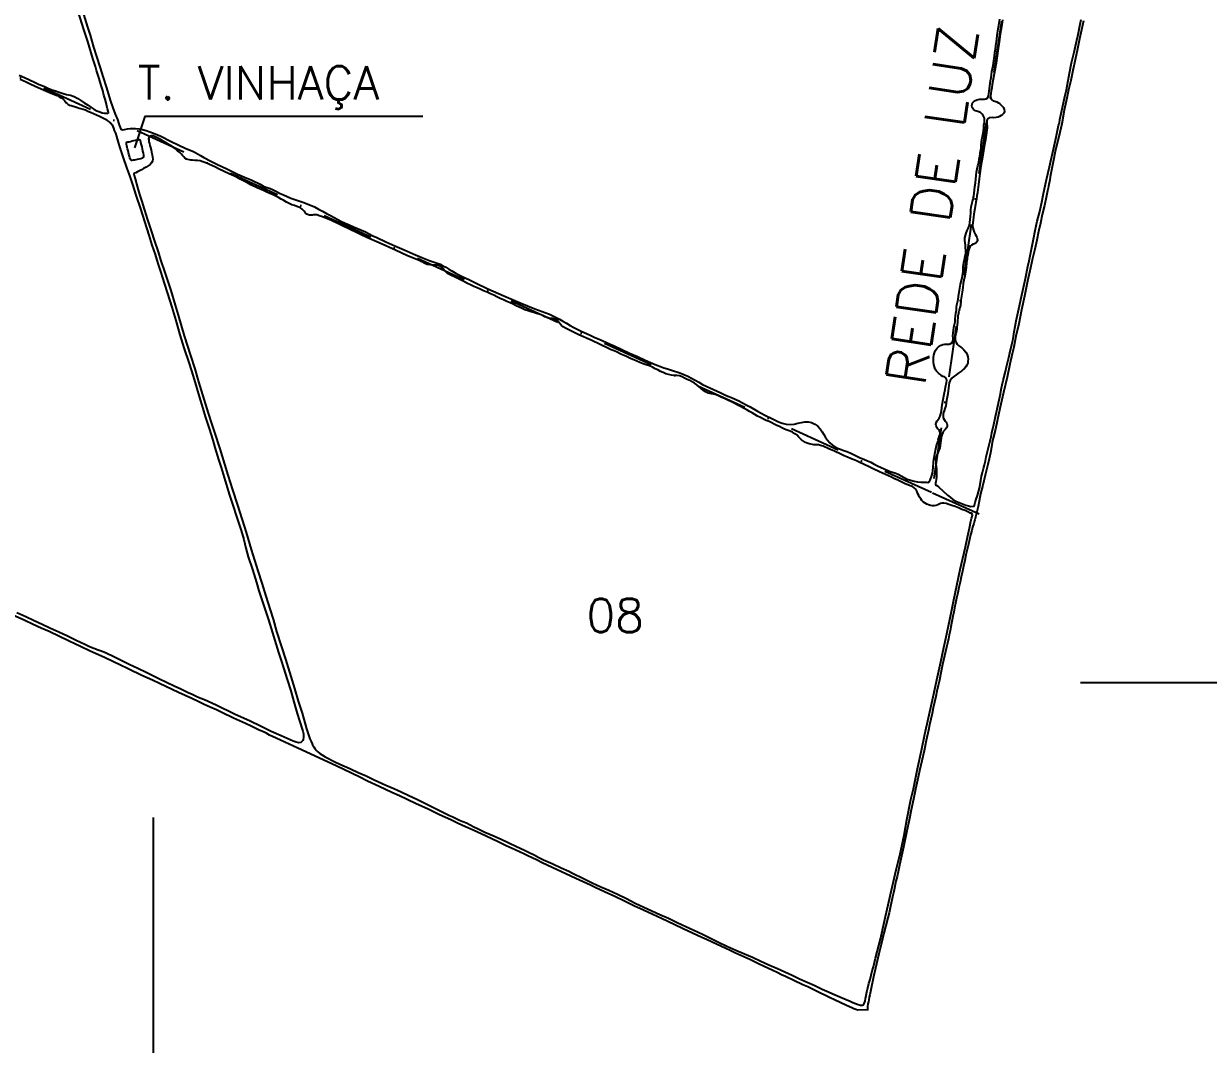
# Model space of a CAD drawing. Header units: inches. Extents: x 738061 to 743311, y 7815268 to 7822693.
# Drawn here: x 740673 to 741828, y 7816647 to 7817642 of the extents above; entities that cross this region are included whole.
import ezdxf

# ---------------------------------------------------------------- set-up
doc = ezdxf.new("R2010")
doc.units = ezdxf.units.IN
doc.header["$MEASUREMENT"] = 0
doc.linetypes.add('CONTINUO', pattern=[0])
doc.linetypes.add('DASHDOT', pattern=[1, 0.5, -0.25, 0, -0.25])
doc.layers.add('0114000126', color=1, linetype='Continuous', lineweight=25)
for name, color, linetype in [('0114000126005', 5, 'CONTINUO'), ('0114000126006', 5, 'CONTINUO'), ('0114000126007', 5, 'CONTINUO'), ('0114000126008', 5, 'CONTINUO'), ('MALHA', 8, 'Continuous'), ('REDE_DE_LUZ', 6, 'DASHDOT'), ('TANQUE_DE_VINHAÇA', 7, 'Continuous'), ('TEXTO', 7, 'Continuous')]:
    doc.layers.add(name, color=color, linetype=linetype)
doc.styles.add('ROMANS', font='romans')
doc.styles.add('Simplex', font='simplex.shx')

msp = doc.modelspace()

# ---------------------------------------------------------------- linework, layer by layer
at = {"layer": '0114000126'}
msp.add_lwpolyline([(741706.3, 7817644.9), (741704.3, 7817636.3), (741702.5, 7817627.3), (741700.5, 7817617.6), (741698.2, 7817606.9), (741696.1, 7817596.6), (741693.9, 7817587), (741691.7, 7817577.6), (741690.1, 7817569.7), (741687.6, 7817558), (741685.1, 7817544.5), (741682.3, 7817532), (741679.2, 7817519.4), (741676.4, 7817506), (741673.9, 7817493.1), (741673.4, 7817490.1), (741672.3, 7817483.8), (741671.9, 7817482), (741671.2, 7817479.2), (741670.5, 7817476.1), (741669.8, 7817472.9), (741668.2, 7817464.9), (741666.2, 7817456.1), (741664.3, 7817447.8), (741662.6, 7817439.7), (741660.9, 7817431.3), (741658.8, 7817422.5), (741656.6, 7817413.2), (741654.6, 7817404.4), (741651.9, 7817391.2), (741648.9, 7817376.8), (741645.9, 7817363.4), (741643.2, 7817349.8), (741640.5, 7817337.5), (741638.5, 7817327), (741636.9, 7817320.3), (741634.6, 7817310.4), (741631.9, 7817297.8), (741628.3, 7817282.8), (741624.8, 7817267.1), (741622.6, 7817256.6), (741620.5, 7817246.9), (741618.3, 7817238.2), (741617.4, 7817234), (741616.7, 7817229.4), (741615.7, 7817224), (741614.4, 7817218.2), (741613, 7817212.7), (741610.6, 7817202.3), (741608.2, 7817192.6), (741606.1, 7817183.9), (741604.8, 7817177), (741603.6, 7817171.5), (741600.5, 7817158.8), (741600.1, 7817157.7), (741599.3, 7817155), (741598.3, 7817151.5), (741597.4, 7817148.1), (741596.3, 7817144.2), (741595.2, 7817139.6), (741594.1, 7817134.8), (741593, 7817129.7), (741591.7, 7817124.4), (741590.6, 7817118.9), (741589.4, 7817113.6), (741588.4, 7817108.5), (741587.2, 7817103.2), (741586, 7817097.9), (741584.9, 7817092.6), (741583.8, 7817087.4), (741582.7, 7817082.3), (741581.7, 7817077.4), (741580.7, 7817073), (741579.8, 7817068.7), (741579, 7817064.8), (741578.2, 7817061.2), (741577.6, 7817057.8), (741576.9, 7817054.3), (741576.3, 7817050.6), (741575.5, 7817046.7), (741574.6, 7817042.7), (741573.7, 7817038.6), (741572.7, 7817034.5), (741571.8, 7817030.3), (741570.9, 7817026.1), (741570, 7817021.9), (741569, 7817017.5), (741568, 7817012.9), (741567, 7817007.9), (741565.9, 7817002.5), (741564.7, 7816997.2), (741563.4, 7816991.8), (741562.3, 7816986.5), (741561.1, 7816981), (741559.9, 7816975.4), (741558.7, 7816969.8), (741557.5, 7816964.3), (741556.3, 7816958.9), (741555.2, 7816953.6), (741553.1, 7816943.6), (741551, 7816933.5), (741548.8, 7816923.7), (741546.5, 7816914), (741544.4, 7816905), (741542.5, 7816896.2), (741540.6, 7816886.4), (741538.5, 7816876.1), (741536.4, 7816865.8), (741534.3, 7816855.4), (741531, 7816839.5), (741527.8, 7816825.1), (741526.7, 7816820.4), (741525.7, 7816815.7), (741524.6, 7816811), (741523.5, 7816806.4), (741521.5, 7816796.5), (741520.3, 7816791.1), (741518, 7816780.4), (741516.8, 7816775.5), (741515.5, 7816770.7), (741511.8, 7816755.9), (741509.4, 7816746), (741507, 7816735.8), (741504.5, 7816725.8), (741501.7, 7816713.2), (741499.3, 7816702.1), (741498, 7816695.7), (741497.5, 7816693.4), (741497, 7816690.7), (741496.7, 7816689), (741496.2, 7816686.8), (741495.9, 7816684.4), (741495.8, 7816681.9), (741496.1, 7816681.1), (741486.1, 7816680.7), (741484.3, 7816681.3), (741482.5, 7816682), (741480.4, 7816682.9), (741478.1, 7816683.9), (741470.5, 7816687.7), (741467.9, 7816688.8), (741465.6, 7816689.9), (741457.4, 7816693.9), (741454.1, 7816695.5), (741450.8, 7816697.1), (741442.3, 7816701.2), (741437.5, 7816703.4), (741432.7, 7816705.6), (741423.9, 7816709.8), (741416, 7816713.5), (741411.9, 7816715.3), (741407.7, 7816717.4), (741403.4, 7816719.4), (741394.6, 7816723.7), (741390.3, 7816725.7), (741381, 7816730), (741366.6, 7816736.7), (741362.1, 7816738.8), (741357.6, 7816740.9), (741348.5, 7816745), (741338.9, 7816749.6), (741334.2, 7816751.7), (741316.3, 7816760), (741307.5, 7816764.2), (741295.1, 7816770.2), (741286.5, 7816774.1), (741277.6, 7816778.2), (741268.1, 7816782.6), (741258.8, 7816787.1), (741249.4, 7816791.5), (741239.6, 7816796.1), (741230.3, 7816800.4), (741225.7, 7816802.6), (741211.4, 7816809.2), (741206.6, 7816811.5), (741201.9, 7816813.7), (741197.5, 7816815.7), (741188.3, 7816819.9), (741183.5, 7816822.2), (741178.6, 7816824.5), (741173.8, 7816826.8), (741168.9, 7816829.1), (741164.9, 7816831.2), (741160.7, 7816833.2), (741152.5, 7816837), (741143.7, 7816841), (741135.1, 7816845.1), (741119.3, 7816852.6), (741111.5, 7816856.2), (741103.9, 7816859.6), (741096.9, 7816862.8), (741089.8, 7816866.2), (741078.7, 7816871.3), (741067.6, 7816876.6), (741055.4, 7816882.3), (741039.5, 7816889.6), (741032.3, 7816893), (741019.8, 7816898.7), (741008.5, 7816904), (741000.9, 7816907.7), (740985.4, 7816915.2), (740977.8, 7816918.8), (740940.5, 7816936.2), (740932.1, 7816940.1), (740919.4, 7816946), (740913.1, 7816948.9), (740910.3, 7816950.3), (740907.6, 7816951.6), (740902.3, 7816954.1), (740895, 7816957.7), (740889.5, 7816960.2), (740883.7, 7816962.8), (740878, 7816965.5), (740866.5, 7816971), (740861.2, 7816973.4), (740855, 7816976.1), (740849.2, 7816978.8), (740843.3, 7816981.5), (740837.1, 7816984.5), (740824.1, 7816990.4), (740818, 7816993.3), (740811.9, 7816996.3), (740805.6, 7816999.3), (740798.8, 7817002.5), (740788.6, 7817007.1), (740775.9, 7817013.1), (740766.3, 7817017.8), (740761, 7817020.2), (740752, 7817024.4), (740738, 7817030.8), (740728.7, 7817035.2), (740717.7, 7817040.5), (740698.1, 7817049.7), (740690.4, 7817053.1), (740682.6, 7817056.7), (740674.4, 7817060.5), (740662, 7817066.2)], dxfattribs=at)
at = {"layer": '0114000126005', "color": 5, "linetype": 'ByBlock'}
msp.add_lwpolyline([(740669.1, 7817592.1), (740674, 7817589.9), (740679, 7817587.6), (740683.9, 7817585.3), (740688.5, 7817583.1), (740692.9, 7817581.2), (740697, 7817579.4), (740700.8, 7817577.9), (740704.5, 7817576.7), (740707.9, 7817575.4), (740711.7, 7817574.3), (740715.2, 7817573.3), (740719.1, 7817572.6), (740722.7, 7817571.3), (740726.1, 7817569.4), (740729.2, 7817567.2), (740732.4, 7817565.1), (740735.6, 7817563.1), (740738.8, 7817561), (740741.8, 7817559), (740744.6, 7817557.4), (740747.6, 7817556.2), (740749.9, 7817555.4), (740752, 7817555), (740754.2, 7817555), (740755.1, 7817554.8), (740756, 7817555.4), (740755.6, 7817556.8), (740755.1, 7817559.1), (740754.5, 7817561.9), (740753.7, 7817565.1), (740753.7, 7817565.1), (740752.7, 7817568.8), (740751.6, 7817572.7), (740750.4, 7817577), (740749.2, 7817581.1), (740747.9, 7817585.1), (740746.8, 7817588.9), (740745.6, 7817592.8), (740744.4, 7817596.7), (740743.2, 7817600.6), (740742, 7817604.5), (740740.8, 7817608.3), (740735.8, 7817624.8), (740732.1, 7817636.4), (740726.4, 7817654.2)], dxfattribs=at)
at = {"layer": '0114000126006', "color": 5, "linetype": 'ByBlock'}
msp.add_lwpolyline([(740669.9, 7817588.1), (740675.7, 7817585.5), (740680.4, 7817583.4), (740687.5, 7817580), (740692.6, 7817577.8), (740697.8, 7817575.5), (740703.3, 7817573.1), (740706, 7817572.1), (740708.1, 7817571), (740710, 7817569.8), (740711.7, 7817568.6), (740713, 7817567.3), (740714.9, 7817565), (740715.7, 7817564.3), (740716.6, 7817563.5), (740718, 7817562.8), (740719.5, 7817562.5), (740720.5, 7817562.1), (740723.9, 7817561.1), (740724.8, 7817560.8), (740725.9, 7817560.5), (740727.4, 7817559.9), (740729.2, 7817559.5), (740731.3, 7817558.9), (740731.3, 7817558.9), (740733.5, 7817558.2), (740735.9, 7817557.1), (740738.4, 7817555.9), (740741.3, 7817554.7), (740744.2, 7817553.5), (740747.3, 7817552.2), (740750.4, 7817550.6), (740753, 7817549.1), (740755.2, 7817547.6), (740757, 7817546.2), (740757.5, 7817545.8), (740758.3, 7817545.2), (740759.6, 7817543.7), (740760.3, 7817542), (740760.9, 7817540.4), (740761.7, 7817538.2), (740762.7, 7817535.4), (740763.8, 7817532.2), (740765.9, 7817525.6), (740766.9, 7817522.3), (740769, 7817515.5), (740771.2, 7817508.6), (740772.5, 7817505), (740773.9, 7817501.2), (740776.7, 7817493.4), (740779.6, 7817484.5), (740782.7, 7817475.1), (740787.1, 7817461.9), (740791, 7817449.4), (740795.3, 7817436.1), (740798.4, 7817426.4), (740801.4, 7817417.1), (740804.1, 7817408.6), (740807, 7817399.7), (740810.4, 7817389.3), (740813.6, 7817379.1), (740817.6, 7817365.9), (740821.6, 7817352.9), (740825.7, 7817338.8), (740829.6, 7817326.4), (740834.5, 7817310.9), (740838.4, 7817298.7), (740842, 7817286.6), (740844.4, 7817278.7), (740848, 7817267.1), (740850.3, 7817259.4), (740852.8, 7817251.6), (740854, 7817247.8), (740857.6, 7817236.3), (740859.8, 7817229.1), (740863.4, 7817217.4), (740865.9, 7817209.7), (740869.8, 7817196.7), (740873.9, 7817182.7), (740876.5, 7817174.8), (740881.3, 7817160.1), (740885.2, 7817148.1), (740887.8, 7817139.5), (740889.9, 7817131.1), (740892.1, 7817122.7), (740896.3, 7817110.1), (740900.3, 7817097.6), (740902.7, 7817089.6), (740905.1, 7817081.8), (740907.8, 7817073.8), (740911.9, 7817061.3), (740914.6, 7817052.9), (740918.2, 7817041.2), (740921.8, 7817029.4), (740924.3, 7817021.7), (740926.5, 7817014.4), (740930.1, 7817003), (740933.6, 7816991.9), (740936.7, 7816981.2), (740939.9, 7816970), (740942.1, 7816962.6), (740945.3, 7816952.6), (740946.1, 7816950.1), (740946.2, 7816947.8), (740946.1, 7816946.5), (740945.8, 7816944.6), (740945.4, 7816943.5), (740943.6, 7816941.5), (740941.6, 7816941.4), (740938.9, 7816942), (740936.1, 7816943.1), (740933.1, 7816944.3), (740924.3, 7816948), (740914.6, 7816952.5), (740904.3, 7816957.6), (740894, 7816962.3), (740878.9, 7816969.3), (740861.1, 7816978.1), (740849.6, 7816983.3), (740845.2, 7816985), (740841.4, 7816986.6), (740837.5, 7816988.4), (740833.6, 7816990.2), (740826.4, 7816993.5), (740820.1, 7816996.5), (740813.1, 7816999.9), (740805, 7817003.7), (740796.8, 7817007.8), (740792.7, 7817009.9), (740784.6, 7817013.7), (740776.1, 7817017.7), (740768.3, 7817021.4), (740761.2, 7817025.1), (740753.8, 7817028.8), (740749.9, 7817030.2), (740746, 7817031.7), (740741.6, 7817033.1), (740737.4, 7817034.9), (740733.1, 7817037), (740724.6, 7817041), (740720.5, 7817043.1), (740716.1, 7817045.2), (740711.8, 7817047.2), (740707.5, 7817049.2), (740698.9, 7817053), (740691.3, 7817056.7), (740683.6, 7817060.3), (740675.4, 7817064.2), (740666.6, 7817068.1)], dxfattribs=at)
at = {"layer": '0114000126007', "color": 5, "linetype": 'ByBlock'}
for points in [[(740731.7, 7817651.5), (740735.7, 7817638.8), (740738, 7817631.1), (740741.5, 7817619.4), (740744.1, 7817611.3), (740748, 7817599.1), (740750.5, 7817590.9), (740754.1, 7817579.6), (740757.8, 7817567.8), (740760.2, 7817560.2), (740762.5, 7817554), (740764.7, 7817548.7), (740766.1, 7817544.7), (740766.7, 7817542.8), (740767.4, 7817541), (740768, 7817539.5), (740770, 7817538.6), (740771.6, 7817539), (740774.5, 7817539.6), (740777, 7817539.9), (740779.7, 7817540.1), (740782.5, 7817540.1), (740785.8, 7817539.7), (740789.2, 7817539), (740792.7, 7817538.1), (740799.8, 7817535.5), (740807.1, 7817532.6), (740817.1, 7817527.5), (740824, 7817524.1), (740831.4, 7817520.6), (740839, 7817517.6), (740845.8, 7817513.8), (740849, 7817511.9), (740855.8, 7817508.1), (740863, 7817504.6), (740870.7, 7817501.1), (740881.9, 7817495.7), (740888.5, 7817492.5), (740895.2, 7817489.9), (740898.3, 7817488.5), (740901.1, 7817487.1), (740903.8, 7817485.7), (740906.4, 7817484.3), (740909.3, 7817483), (740912.9, 7817481.8), (740916.4, 7817480.3), (740919.8, 7817478.5), (740923.2, 7817476.8), (740926.7, 7817475.3), (740930.2, 7817473.9), (740933.9, 7817472.3), (740937.7, 7817470.9), (740941.5, 7817469.4), (740945.4, 7817468.1), (740953, 7817465.3), (740956.8, 7817463.6), (740960.7, 7817461.5), (740964.7, 7817459.4), (740968.6, 7817457.2), (740972.4, 7817455.2), (740976, 7817453.2), (740979.5, 7817451.3), (740983.1, 7817449.5), (740986.7, 7817447.8), (740990.5, 7817446.1), (740994.7, 7817444.3), (740998.8, 7817442.6), (741006.5, 7817439.2), (741010.1, 7817437.4), (741013.7, 7817435.6), (741017.5, 7817433.7), (741026.2, 7817429.5), (741035.1, 7817425.6), (741044.1, 7817421.7), (741053, 7817417.9), (741061.5, 7817414.3), (741069.7, 7817411.1), (741073.3, 7817409.7), (741079.3, 7817407.7), (741081.9, 7817406.3), (741084.8, 7817404.8), (741087.6, 7817403.1), (741090.7, 7817401.2), (741094, 7817399.3), (741097.4, 7817397.4), (741100.9, 7817395.7), (741104.4, 7817394.1), (741107.9, 7817392.5), (741114.4, 7817389.4), (741125.8, 7817383.9), (741141.3, 7817376.9), (741157.2, 7817370.2), (741164.4, 7817367.1), (741171.6, 7817364.4), (741178.7, 7817361.8), (741182.2, 7817360.5), (741185.7, 7817359.1), (741189, 7817357.6), (741192.4, 7817356), (741195.7, 7817354.3), (741198.9, 7817352.4), (741202.4, 7817350.3), (741206.1, 7817348.1), (741209.7, 7817346), (741213.5, 7817344.1), (741217.5, 7817342.1), (741221.8, 7817340.2), (741226.1, 7817338.3), (741230.2, 7817336.5), (741234.2, 7817334.8), (741237.9, 7817333.2), (741241.5, 7817331.6), (741245.1, 7817330), (741248.8, 7817328.3), (741256.4, 7817324.6), (741263.9, 7817321.2), (741271.5, 7817317.8), (741279.1, 7817314.3), (741286.7, 7817311), (741290.4, 7817309.4), (741294, 7817308), (741297.4, 7817306.7), (741300.9, 7817305.7), (741304.7, 7817304.6), (741312.9, 7817302), (741320.8, 7817298.7), (741324.4, 7817296.8), (741327.9, 7817294.7), (741331.4, 7817292.7), (741334.9, 7817290.7), (741342.2, 7817287.2), (741349.4, 7817284), (741352.9, 7817282.5), (741356.2, 7817280.8), (741359.6, 7817279.3), (741363.2, 7817277.8), (741370.4, 7817274.5), (741374.1, 7817272.7), (741377.6, 7817270.7), (741381.3, 7817268.7), (741388.7, 7817264.6), (741395.9, 7817260.7), (741402.5, 7817257.3), (741408.9, 7817254.3), (741412.5, 7817253), (741416.4, 7817252), (741420.4, 7817251.5), (741424.3, 7817251.9), (741428, 7817252.8), (741431.4, 7817253.6), (741434.7, 7817254.2), (741438.1, 7817254.3), (741441.3, 7817253.6), (741444.5, 7817252), (741447.4, 7817249.8), (741449.7, 7817247.2), (741451.6, 7817244.5), (741453.3, 7817241.7), (741455, 7817238.9), (741456.9, 7817236.2), (741459, 7817233.7), (741461.7, 7817231.3), (741464.9, 7817229.3), (741468.4, 7817227.7), (741471.9, 7817226.6), (741475.6, 7817225.4), (741478.9, 7817223.9), (741482.2, 7817222.3), (741485.4, 7817220.8), (741488.8, 7817219.2), (741492.3, 7817217.8), (741495.7, 7817216.2), (741499.1, 7817214.7), (741502.4, 7817213), (741505.7, 7817211.4), (741509, 7817209.8), (741512.2, 7817208.3), (741515.6, 7817206.9), (741519, 7817205.6), (741522.5, 7817204.6), (741525.7, 7817203.1), (741528.6, 7817201.5), (741531.5, 7817199.9), (741534.6, 7817198.4), (741537.8, 7817197.2), (741541.2, 7817196.4), (741544.6, 7817195.8), (741547.8, 7817195.5), (741550.7, 7817195.5), (741552.9, 7817195.3), (741554.5, 7817195), (741556.3, 7817196), (741556.7, 7817196.7), (741557, 7817197.4), (741557.3, 7817198.4), (741557.9, 7817199.9), (741558.5, 7817201.9), (741559, 7817204.1), (741559.4, 7817206.9), (741559.7, 7817209.5), (741560.1, 7817214.7), (741560.6, 7817217.7), (741561, 7817220.9), (741561.6, 7817224.5), (741562.4, 7817228), (741563.2, 7817231), (741563.9, 7817233.7), (741564.6, 7817236.2), (741565.4, 7817238.5), (741566.1, 7817240.6), (741566.6, 7817242.3), (741566.6, 7817243.8), (741566.1, 7817245.3), (741565.3, 7817246.5), (741564.4, 7817247.4), (741564, 7817247.9), (741563.5, 7817248.4), (741563.3, 7817248.9), (741562.6, 7817250.2), (741562.4, 7817251.8), (741562.7, 7817253.5), (741563.7, 7817255), (741564.7, 7817256.3), (741565.7, 7817257.8), (741566.5, 7817259.8), (741567.2, 7817262), (741567.8, 7817264.8), (741568.2, 7817267.8), (741568.7, 7817270.7), (741569.7, 7817275.9), (741570.6, 7817281.2), (741571.5, 7817285.7), (741571.9, 7817288), (741572.8, 7817292.5), (741573, 7817294.3), (741572.9, 7817295.9), (741572, 7817297.2), (741570.8, 7817297.9), (741569.2, 7817298.5), (741567.5, 7817299.4), (741566.2, 7817300.5), (741565.4, 7817301.3), (741564.4, 7817302.2), (741563.1, 7817303.7), (741561.8, 7817305.6), (741561, 7817307.8), (741560.4, 7817310), (741560, 7817312.2), (741560, 7817314.6), (741560, 7817316.9), (741560.4, 7817319.2), (741561, 7817321.3), (741561.9, 7817323.5), (741563.3, 7817325.5), (741565, 7817327.3), (741567.1, 7817328.7), (741569.1, 7817329.5), (741571.2, 7817329.9), (741573, 7817330), (741575.4, 7817330), (741576.3, 7817330.2), (741577.9, 7817331.1), (741578.6, 7817332.3), (741579.2, 7817333.9), (741579.3, 7817335.7), (741579, 7817338), (741579.2, 7817340.7), (741579.6, 7817343.4), (741580.1, 7817346.1), (741580.6, 7817349), (741581.1, 7817351.7), (741581.4, 7817354.5), (741581.6, 7817357.3), (741582, 7817360.2), (741582.4, 7817363), (741582.7, 7817365.7), (741583, 7817368.3), (741583.4, 7817370.9), (741584.1, 7817373.5), (741584.6, 7817376.2), (741585.6, 7817382.5), (741586.6, 7817388.5), (741587.8, 7817393.3), (741588.7, 7817398.4), (741589.1, 7817400.7), (741589, 7817403.1), (741589, 7817405.3), (741589.3, 7817407.5), (741589.8, 7817409.5), (741590.3, 7817411.8), (741590.8, 7817414.2), (741591.2, 7817416.6), (741591.5, 7817418.8), (741591.5, 7817421.3), (741591.4, 7817423.8), (741591.2, 7817426.4), (741590.9, 7817428.7), (741590.8, 7817431), (741590.8, 7817433.4), (741591.2, 7817435.8), (741591.9, 7817438.1), (741593, 7817440.6), (741594.2, 7817443.1), (741595.2, 7817445.7), (741595.7, 7817448.4), (741595.9, 7817451.3), (741596.2, 7817454.4), (741596.4, 7817457.5), (741596.6, 7817460.6), (741597, 7817463.6), (741597.5, 7817466.3), (741598.1, 7817469), (741598.7, 7817471.7), (741599.3, 7817474.2), (741599.7, 7817477), (741600, 7817480), (741600.5, 7817483.5), (741601, 7817487.1), (741601.4, 7817490.7), (741601.8, 7817494.2), (741602.2, 7817497.5), (741602.7, 7817500.6), (741603.4, 7817503.8), (741604.2, 7817507), (741604.8, 7817510.1), (741605.2, 7817513), (741605.7, 7817515.6), (741606.1, 7817518.3), (741606.5, 7817521), (741606.7, 7817523.7), (741607, 7817526.6), (741607.4, 7817529.6), (741607.9, 7817532.3), (741608.4, 7817535.5), (741608.8, 7817538.1), (741609.2, 7817540.7), (741609.2, 7817543.2), (741609.8, 7817545.6), (741610, 7817547.9), (741609.8, 7817550.1), (741609, 7817552.2), (741607.7, 7817554.1), (741605.8, 7817555.6), (741603.5, 7817556.5), (741601, 7817557.4), (741599, 7817558.7), (741597.9, 7817560.6), (741597.6, 7817562.6), (741598.3, 7817565), (741600.1, 7817567), (741602.5, 7817568.1), (741605.1, 7817568.7), (741607.6, 7817568.6), (741609.8, 7817568.5), (741611.6, 7817568.9), (741613, 7817570), (741613.8, 7817571.8), (741614.1, 7817574), (741614.5, 7817576.4), (741614.8, 7817578.9), (741615.1, 7817581.4), (741615.4, 7817584.1), (741615.7, 7817586.7), (741616.2, 7817589.5), (741616.6, 7817592.5), (741617.1, 7817595.6), (741617.7, 7817598.5), (741618.2, 7817601.3), (741618.6, 7817604.2), (741619.5, 7817610.7), (741620, 7817614.1), (741620.5, 7817617.4), (741620.9, 7817620.5), (741621.9, 7817627.1), (741622.3, 7817630.7), (741623.2, 7817637.2), (741623.7, 7817640.4), (741624.9, 7817646.7)], [(741627.4, 7817646), (741626.4, 7817639.2), (741625.2, 7817632.1), (741624.2, 7817624.6), (741622.9, 7817615.8), (741621.2, 7817603.8), (741619.3, 7817593.5), (741618.5, 7817589.9), (741617.9, 7817586.4), (741617.4, 7817583), (741616.9, 7817579.7), (741616.4, 7817576.8), (741616, 7817574.2), (741615.8, 7817571.7), (741616, 7817569.6), (741616.4, 7817568.5), (741617.2, 7817567.8), (741618.3, 7817567.1), (741619.8, 7817566.6), (741621.9, 7817566.1), (741623.6, 7817565.2), (741624.9, 7817564), (741625.9, 7817563), (741627.2, 7817561.7), (741628.3, 7817560.4), (741629.1, 7817558.5), (741629.2, 7817556.7), (741628.6, 7817555.1), (741627.5, 7817553.7), (741626.1, 7817552.7), (741624.6, 7817551.7), (741623.1, 7817551.1), (741621.2, 7817550.7), (741619.1, 7817550.6), (741617.3, 7817550.7), (741615.5, 7817550.6), (741614.3, 7817550.4), (741613.3, 7817549.7), (741612.5, 7817548.6), (741612.2, 7817548), (741612, 7817547.2), (741612, 7817546.1), (741612.2, 7817544.4), (741612.3, 7817542.4), (741612.3, 7817540.4), (741612.1, 7817538.3), (741611.9, 7817535.7), (741611.5, 7817533.2), (741611, 7817531.2), (741610.7, 7817529.1), (741610, 7817524.6), (741608.9, 7817518.2), (741607.9, 7817512), (741606.4, 7817503.3), (741605.2, 7817496.3), (741604.5, 7817491), (741603.9, 7817485.4), (741603.4, 7817480.4), (741603, 7817477.6), (741602.5, 7817474.4), (741602, 7817471.3), (741601.4, 7817468.1), (741600.4, 7817462.2), (741599.6, 7817456.5), (741599.2, 7817453.7), (741598.3, 7817445.6), (741598.5, 7817443.2), (741599.1, 7817441.1), (741599.9, 7817439.1), (741600.7, 7817437.2), (741601.6, 7817435.5), (741602.4, 7817434.1), (741602.8, 7817432.8), (741603, 7817431.2), (741602.5, 7817429.7), (741601.3, 7817428.4), (741600.1, 7817427.7), (741598.7, 7817427.2), (741597.3, 7817426.5), (741596.3, 7817425.6), (741595.6, 7817424.6), (741594.8, 7817423), (741594.4, 7817421.2), (741594, 7817419.2), (741593.5, 7817416.9), (741593.1, 7817414.9), (741592.8, 7817412.8), (741592.6, 7817411), (741592.4, 7817409.5), (741592.3, 7817407.9), (741592.1, 7817406.3), (741592, 7817404.3), (741591.7, 7817402.3), (741591.4, 7817400.2), (741590.9, 7817398.1), (741590.6, 7817396), (741590.1, 7817394), (741589.8, 7817392.2), (741589.2, 7817388.9), (741588.6, 7817385.1), (741588, 7817380.7), (741587.2, 7817374.7), (741586.8, 7817372.6), (741586.8, 7817371.1), (741586.7, 7817370.4), (741586.6, 7817369.4), (741586.3, 7817367.6), (741585.9, 7817365.7), (741585.5, 7817364.2), (741585.1, 7817362.7), (741584.8, 7817361.5), (741584.6, 7817360.7), (741584.4, 7817359.9), (741584.2, 7817358.7), (741584, 7817357.2), (741583.7, 7817355.2), (741583.5, 7817353.2), (741583.4, 7817351), (741583.3, 7817348.7), (741583, 7817346.5), (741582.8, 7817344.4), (741582.4, 7817342.5), (741582.1, 7817341.1), (741581.9, 7817340), (741581.6, 7817338.8), (741581.4, 7817337.4), (741581.3, 7817335.8), (741581.4, 7817334.3), (741581.6, 7817332.8), (741582.2, 7817331.5), (741583.2, 7817330), (741584.5, 7817328.6), (741585.9, 7817327.5), (741587.8, 7817326.2), (741589.8, 7817324.3), (741591.6, 7817322.1), (741592.8, 7817319.8), (741593.5, 7817317.6), (741593.8, 7817315.3), (741593.7, 7817313.3), (741593.5, 7817311.4), (741592.6, 7817309.4), (741591.5, 7817307.7), (741590.3, 7817306.3), (741589, 7817305.1), (741587.6, 7817303.9), (741585.9, 7817302.5), (741584, 7817301.2), (741582, 7817299.8), (741579.8, 7817298.3), (741577.9, 7817296.7), (741576.3, 7817294.6), (741575.3, 7817292.2), (741575, 7817289.7), (741574.8, 7817287.1), (741574.5, 7817284.3), (741574.1, 7817281.4), (741573.5, 7817278.2), (741572.9, 7817275.1), (741572, 7817269.8), (741571.3, 7817267.3), (741570.5, 7817264.8), (741569.7, 7817262.2), (741569.4, 7817260), (741569.7, 7817258.1), (741570.5, 7817256.4), (741571.5, 7817254.9), (741572.6, 7817253.8), (741573.2, 7817252.7), (741573.6, 7817251.2), (741573.4, 7817249.6), (741572.7, 7817248.2), (741571.8, 7817247.1), (741571.5, 7817246.7), (741571, 7817246.1), (741570.4, 7817245.7), (741569.9, 7817245), (741569.2, 7817243.8), (741568.5, 7817242.2), (741568, 7817240.3), (741567.6, 7817238.1), (741567.4, 7817235.9), (741567.1, 7817233.6), (741566.7, 7817231.2), (741566.2, 7817228.8), (741565.4, 7817226.4), (741564.5, 7817224.1), (741563.5, 7817221.8), (741562.7, 7817219.7), (741562.2, 7817217.5), (741562.3, 7817215.4), (741562.3, 7817213), (741562.7, 7817210.6), (741563, 7817208), (741563.2, 7817205.4), (741563.1, 7817202.6), (741562.9, 7817200.2), (741562.6, 7817198), (741562.3, 7817196), (741562.1, 7817194.3), (741562.1, 7817193.3), (741562, 7817192.7), (741563.3, 7817192.1), (741565.2, 7817190.5), (741569.1, 7817186.9), (741573.7, 7817182.8), (741576.3, 7817180.7), (741579.1, 7817178.6), (741582, 7817176.8), (741585.2, 7817175.4), (741588.5, 7817174.1), (741591.7, 7817173), (741594.3, 7817172.2), (741596.3, 7817171.5), (741599.8, 7817172), (741600.1, 7817173), (741600.8, 7817175.4), (741601.8, 7817178.8), (741602.9, 7817182.4), (741604, 7817186), (741605, 7817189.5), (741606.2, 7817197.1), (741607, 7817201.1), (741607.9, 7817204.9), (741608.9, 7817208.6), (741609.8, 7817212.3), (741610.7, 7817216.1), (741611.6, 7817219.9), (741612.5, 7817223.9), (741613.5, 7817227.9), (741614.5, 7817231.7), (741615.4, 7817235.5), (741616.3, 7817239.5), (741617.1, 7817243.6), (741618.8, 7817251.6), (741620.5, 7817259.5), (741621.4, 7817263.7), (741622.4, 7817268), (741623.4, 7817272.4), (741623.4, 7817272.8), (741624.4, 7817276.9), (741625.3, 7817281.4), (741626.2, 7817285.7), (741627.2, 7817290.1), (741628.1, 7817294.5), (741630.2, 7817303.3), (741631.3, 7817307.9), (741633.6, 7817316.9), (741634.6, 7817321.3), (741636.5, 7817329.4), (741637.4, 7817333.3), (741638.1, 7817337.4), (741638.9, 7817342), (741639.8, 7817347.1), (741640.8, 7817352.5), (741643.3, 7817364.2), (741645.9, 7817376.2), (741647.2, 7817382.1), (741649.8, 7817393.9), (741652.2, 7817405.5), (741653.4, 7817411.2), (741655.8, 7817422.3), (741657.7, 7817432.2), (741659.3, 7817440.6), (741661.3, 7817449.6), (741663.8, 7817459.3), (741666.1, 7817469.9), (741667.1, 7817475.1), (741669.4, 7817485.8), (741670.6, 7817491.5), (741671.9, 7817497.3), (741673.1, 7817502.8), (741674.4, 7817508.4), (741677.1, 7817520), (741679.6, 7817531.5), (741682.1, 7817542.9), (741683, 7817545.5), (741683.4, 7817548.7), (741684.7, 7817554.7), (741686, 7817560.6), (741687.3, 7817566.6), (741688.6, 7817572.4), (741689.7, 7817577.9), (741690.6, 7817583.3), (741692.6, 7817594), (741694.7, 7817604.1), (741697.2, 7817614.6), (741699.8, 7817626.1), (741701, 7817631.7), (741703.2, 7817641.8), (741704.2, 7817646.4)]]:
    msp.add_lwpolyline(points, dxfattribs=at)
at = {"layer": '0114000126008', "color": 5, "linetype": 'ByBlock'}
msp.add_lwpolyline([(741498.3, 7816710.8), (741499.4, 7816715), (741500.5, 7816719), (741501.6, 7816723), (741502.7, 7816727.2), (741503.7, 7816731.5), (741508.4, 7816749.9), (741512.8, 7816769.2), (741518.3, 7816793.4), (741523.9, 7816817.5), (741527.6, 7816833), (741531.4, 7816851.2), (741534.3, 7816866.2), (741538.2, 7816886.1), (741540.5, 7816896.6), (741544.9, 7816917.7), (741548.4, 7816933.9), (741551.8, 7816949.7), (741555.2, 7816965.8), (741559.8, 7816986.3), (741564.1, 7817005.8), (741567.2, 7817020.3), (741570.1, 7817034.1), (741572, 7817042.9), (741576, 7817061.4), (741577.9, 7817071), (741580, 7817080.6), (741586.1, 7817110.1), (741591.3, 7817132.3), (741593.3, 7817141.8), (741595.1, 7817150.6), (741596.6, 7817157.5), (741597.2, 7817160), (741597.7, 7817161.9), (741598, 7817163.6), (741597.3, 7817165.2), (741596, 7817165.2), (741593.6, 7817166.5), (741590.9, 7817167.6), (741587.8, 7817168.8), (741584.4, 7817170.2), (741581.2, 7817171.5), (741578.1, 7817172.6), (741575.2, 7817173.7), (741572.5, 7817174.6), (741570.3, 7817175), (741568.5, 7817174.9), (741567, 7817174.5), (741565.8, 7817173.9), (741564.3, 7817173.2), (741562.6, 7817172.6), (741560.9, 7817172.4), (741559, 7817172.4), (741557.1, 7817172.7), (741555.3, 7817173.3), (741553.6, 7817173.9), (741551.9, 7817174.8), (741550.3, 7817175.9), (741548.9, 7817177.4), (741547.7, 7817179.1), (741546.6, 7817180.7), (741545.7, 7817182.4), (741544.9, 7817184.1), (741544.3, 7817185.8), (741543.5, 7817187.3), (741542.7, 7817188.7), (741541.4, 7817190), (741539.6, 7817191.1), (741537.5, 7817191.9), (741535.1, 7817192.9), (741532.4, 7817193.9), (741529.9, 7817195), (741527.2, 7817196.2), (741524.7, 7817197.5), (741522.1, 7817198.7), (741519.3, 7817200.2), (741513.4, 7817202.9), (741507.6, 7817205.4), (741501.3, 7817208.3), (741498.2, 7817210), (741491.9, 7817213), (741488.4, 7817214.5), (741485, 7817216), (741481.9, 7817217.3), (741479.1, 7817218.5), (741476.3, 7817219.7), (741473, 7817221.1), (741469.7, 7817222.7), (741463.6, 7817225.5), (741458.1, 7817228), (741452.5, 7817230.3), (741450.1, 7817231.1), (741448.2, 7817231.6), (741446.7, 7817231.8), (741445.6, 7817231.9), (741444.7, 7817231.9), (741443.6, 7817231.9), (741442.3, 7817232), (741440.5, 7817232.4), (741438.9, 7817232.8), (741437.1, 7817233.4), (741435.4, 7817234.1), (741433.4, 7817235.2), (741431.5, 7817236.5), (741429.9, 7817238.1), (741428.6, 7817239.7), (741427.1, 7817241.1), (741425.1, 7817242.6), (741422.8, 7817244), (741420.3, 7817245.1), (741417.6, 7817246), (741414.9, 7817247), (741412.3, 7817248.3), (741409.9, 7817249.5), (741407.3, 7817250.7), (741404.9, 7817252), (741402.5, 7817253.2), (741399.9, 7817254.4), (741397.2, 7817255.6), (741394.3, 7817256.9), (741391.5, 7817258.3), (741388.7, 7817259.8), (741386.1, 7817261.4), (741383.5, 7817262.9), (741380.9, 7817264.4), (741378.1, 7817265.9), (741375.1, 7817267.5), (741372, 7817269.1), (741368.9, 7817270.7), (741365.9, 7817272.3), (741363.1, 7817273.7), (741360.3, 7817275), (741357.2, 7817276.5), (741353.9, 7817278), (741350.7, 7817279.6), (741347.3, 7817280.8), (741343.8, 7817281.4), (741340.5, 7817282.2), (741337.8, 7817283.4), (741335.7, 7817285), (741333.6, 7817286.8), (741331.5, 7817288.6), (741329.4, 7817290.3), (741327.2, 7817291.9), (741325, 7817293.3), (741322.6, 7817294.3), (741320, 7817295.4), (741317.6, 7817296.7), (741315.1, 7817298), (741312.6, 7817298.9), (741310.1, 7817299.3), (741307.5, 7817299.4), (741304.8, 7817299.6), (741302, 7817300.2), (741299.3, 7817301), (741296.8, 7817302.1), (741294.2, 7817303.3), (741291.5, 7817304.7), (741288.9, 7817305.9), (741286.1, 7817307.3), (741283.3, 7817308.7), (741280.2, 7817309.8), (741277, 7817310.8), (741273.9, 7817312), (741271, 7817313.2), (741268.2, 7817314.5), (741265.5, 7817315.7), (741262.8, 7817316.9), (741260.2, 7817318.1), (741257.6, 7817319.3), (741254.7, 7817320.6), (741251.8, 7817322), (741249, 7817323.3), (741246.1, 7817324.5), (741243.3, 7817325.7), (741226.5, 7817333.8), (741214.5, 7817339.1), (741206.6, 7817342.8), (741201.5, 7817345.4), (741199.3, 7817346.6), (741197.6, 7817348), (741195.6, 7817350.4), (741193.5, 7817352.9), (741191.1, 7817354.3), (741188.7, 7817354.9), (741186.1, 7817355), (741183.7, 7817355.7), (741181.4, 7817356.4), (741179.9, 7817357.5), (741177.9, 7817358.4), (741175.7, 7817359.2), (741173.3, 7817359.9), (741170.7, 7817360.7), (741167.9, 7817361.5), (741165, 7817362.4), (741161.9, 7817363.4), (741159.1, 7817364.6), (741156.3, 7817365.9), (741153.4, 7817367.3), (741150.5, 7817368.7), (741147.4, 7817370.1), (741144.3, 7817371.5), (741141.1, 7817373), (741137.8, 7817374.5), (741134.6, 7817375.9), (741131.5, 7817377.5), (741128.3, 7817378.9), (741125.1, 7817380.4), (741121.6, 7817381.9), (741118.3, 7817383.4), (741115.2, 7817384.8), (741112.1, 7817386.2), (741109, 7817387.6), (741106, 7817389), (741102.9, 7817390.6), (741099.8, 7817392.1), (741096.6, 7817393.8), (741093.4, 7817395.4), (741090.5, 7817396.9), (741087.9, 7817398.1), (741086.5, 7817398.9), (741085.9, 7817399.4), (741083.8, 7817401.2), (741082.1, 7817403.2), (741081.1, 7817404.7), (741079.9, 7817405.5), (741078.9, 7817406), (741077.7, 7817406.4), (741076.2, 7817406.7), (741074, 7817407), (741071.5, 7817406.7), (741069.1, 7817407.2), (741067.4, 7817407.4), (741066.5, 7817407.4), (741064.8, 7817408.4), (741062.9, 7817409.5), (741060.7, 7817410.5), (741058.2, 7817411.6), (741047.5, 7817416), (741035.6, 7817421.5), (741020, 7817428.5), (741007.8, 7817433.9), (741001.7, 7817436.7), (740998.3, 7817438.3), (740991.6, 7817441.6), (740982.7, 7817446), (740973.5, 7817450.4), (740966.1, 7817453.3), (740963.6, 7817454.3), (740961.5, 7817455.1), (740960.1, 7817455.6), (740959.1, 7817455.9), (740958.3, 7817455.9), (740957.4, 7817455.9), (740956.8, 7817455.9), (740956, 7817455.8), (740954.9, 7817455.7), (740953.9, 7817455.5), (740952.9, 7817455.5), (740951.9, 7817455.7), (740951, 7817455.8), (740950.1, 7817456.1), (740949.3, 7817456.6), (740948.2, 7817457.4), (740946.7, 7817459.5), (740945.9, 7817460.5), (740944.7, 7817461.6), (740943.3, 7817462.6), (740941.5, 7817463.4), (740939.5, 7817464.1), (740937.3, 7817464.9), (740934.8, 7817465.8), (740932.2, 7817467), (740929.5, 7817468.3), (740926.9, 7817469.8), (740924.3, 7817471.2), (740921.8, 7817472.7), (740919.2, 7817474), (740916.4, 7817475.3), (740913.4, 7817476.6), (740910.3, 7817478), (740907.2, 7817479.5), (740900.9, 7817482.3), (740894.7, 7817485.3), (740891.6, 7817487), (740884.5, 7817490.8), (740881, 7817492.5), (740873.8, 7817496), (740863.4, 7817500.8), (740860.3, 7817502.3), (740853.9, 7817505.3), (740850.8, 7817506.6), (740848, 7817507.6), (740845.3, 7817508.4), (740842.8, 7817509), (740840.2, 7817509), (740838, 7817509.2), (740836.3, 7817509.3), (740834.9, 7817509.4), (740833.5, 7817509.7), (740831.9, 7817510.3), (740830.5, 7817511.1), (740829.3, 7817512.3), (740828.2, 7817513.7), (740827.1, 7817514.9), (740825.5, 7817516.6), (740823.4, 7817518.4), (740821.2, 7817520.2), (740818.9, 7817521.8), (740816.5, 7817523.4), (740814.2, 7817524.9), (740811.7, 7817526.4), (740809.2, 7817527.8), (740806.6, 7817529.3), (740803.9, 7817530.8), (740801.6, 7817531.9), (740799.5, 7817532.8), (740797.7, 7817532.9), (740796.4, 7817532.2), (740795.5, 7817531.1), (740795.1, 7817530.1), (740795.2, 7817528.9), (740795.4, 7817527.2), (740795.9, 7817525.4), (740796.4, 7817523.5), (740796.9, 7817521.4), (740797.5, 7817519.2), (740798, 7817516.9), (740798.5, 7817514.5), (740798.9, 7817512.2), (740799.1, 7817510.2), (740798.8, 7817508.3), (740797.9, 7817506.5), (740796.5, 7817504.9), (740794.7, 7817503.6), (740792.6, 7817502.3), (740790.3, 7817501), (740788.1, 7817499.9), (740786.1, 7817498.8), (740784.2, 7817497.8), (740782.6, 7817497), (740781.4, 7817496.4), (740780.6, 7817495.6), (740781, 7817494.1), (740781.9, 7817491), (740784.3, 7817482.6), (740786.4, 7817475.8), (740788.6, 7817468.8), (740790.8, 7817461.6), (740794.1, 7817451.1), (740797.9, 7817439.5), (740800.6, 7817431.3), (740804.3, 7817419.7), (740806.7, 7817412.2), (740810.8, 7817399.8), (740813.9, 7817390.9), (740816.9, 7817382.3), (740820.9, 7817367.8), (740823.8, 7817358.2), (740829.7, 7817338.1), (740836, 7817318.9), (740840.1, 7817305.7), (740843.9, 7817293.3), (740847.8, 7817280.4), (740853.3, 7817262.7), (740856.8, 7817251.6), (740859.3, 7817243.9), (740864.5, 7817227.8), (740869.2, 7817212.9), (740872.5, 7817202.1), (740876.9, 7817187.8), (740881.4, 7817173.8), (740886.2, 7817158.8), (740890.1, 7817146.4), (740895.1, 7817129.8), (740901.6, 7817109), (740905.5, 7817096.9), (740909.5, 7817084.2), (740913.7, 7817070.8), (740916.4, 7817061.7), (740919.9, 7817049.8), (740924.6, 7817034.8), (740928.4, 7817022.8), (740933.7, 7817006.1), (740937.3, 7816994.2), (740941, 7816981.9), (740944.7, 7816970.3), (740949, 7816955.1), (740952.4, 7816945.2), (740953.5, 7816942.6), (740954.5, 7816940.2), (740954.9, 7816939.3), (740956.2, 7816937.3), (740957.3, 7816935.8), (740958.9, 7816933.9), (740960.1, 7816932.6), (740962.1, 7816930.9), (740964.6, 7816929.2), (740967.3, 7816927.7), (740970.5, 7816926), (740973.9, 7816924.2), (740977.3, 7816922.5), (740980.9, 7816920.8), (740984.5, 7816919.2), (740988.3, 7816917.6), (740992, 7816915.9), (740999.5, 7816912.4), (741007.2, 7816909), (741015.1, 7816905.4), (741018.7, 7816903.6), (741026.3, 7816900.2), (741034.1, 7816896.9), (741041.4, 7816893.6), (741048.6, 7816890), (741056.4, 7816886.5), (741063.7, 7816883), (741070.9, 7816879.4), (741077.9, 7816875.8), (741085, 7816872.2), (741088.5, 7816870.6), (741091.8, 7816869.1), (741094.9, 7816867.6), (741098.1, 7816866.1), (741101.3, 7816864.8), (741104.9, 7816863.2), (741108.5, 7816861.3), (741112.1, 7816859.5), (741115.7, 7816857.7), (741122.9, 7816854.3), (741130.5, 7816850.9), (741138.7, 7816847.3), (741146.3, 7816843.8), (741153.7, 7816840.4), (741161.6, 7816836.7), (741166.2, 7816834.5), (741170.9, 7816832.1), (741175.4, 7816829.6), (741179.9, 7816827.4), (741184.5, 7816825.4), (741189, 7816823.3), (741197.2, 7816819.6), (741204.6, 7816816.1), (741209, 7816814), (741218.2, 7816809.4), (741227.3, 7816804.8), (741235.8, 7816800.9), (741243.6, 7816797.6), (741252, 7816793.8), (741260.8, 7816789.6), (741269.5, 7816785.2), (741277.7, 7816781.3), (741285.5, 7816777.7), (741293.5, 7816774.1), (741301.9, 7816770.3), (741310.3, 7816766.2), (741318.6, 7816762.3), (741326.7, 7816758.7), (741335.1, 7816754.9), (741342.9, 7816750.9), (741350.7, 7816747), (741358.8, 7816743.2), (741367.6, 7816739.2), (741375.8, 7816735.7), (741383.6, 7816732.4), (741391.9, 7816728.5), (741399.8, 7816724.9), (741408.1, 7816721.3), (741415.3, 7816718.1), (741422.3, 7816714.8), (741429.4, 7816711.4), (741437.1, 7816708.1), (741444.6, 7816704.7), (741451.6, 7816701.2), (741458.4, 7816698.2), (741461.9, 7816696.6), (741471.2, 7816692.8), (741478.9, 7816689.4), (741481.6, 7816688.4), (741484.1, 7816687.3), (741486.7, 7816686.4), (741489, 7816685.6), (741491.2, 7816685.8), (741492.7, 7816687.2), (741493.4, 7816689.6), (741493.9, 7816692.2), (741494.5, 7816695.2), (741495.3, 7816698.6), (741496.2, 7816702.5), (741497.2, 7816706.6)], close=True, dxfattribs=at)
at = {"layer": 'MALHA'}
for points in [[(741703.4, 7817000), (743060.7, 7817000)], [(740800, 7816103.9), (740800, 7816868.5)]]:
    msp.add_lwpolyline(points, dxfattribs=at)
at = {"layer": 'REDE_DE_LUZ', "ltscale": 100, "elevation": 605.1}
msp.add_lwpolyline([(741714.2, 7818238.7), (741558.3, 7817185.2)], dxfattribs=at)
at = {"layer": 'REDE_DE_LUZ', "ltscale": 100}
msp.add_lwpolyline([(741604.8, 7817164.1), (741558.3, 7817185.2), (740213.3, 7817797.6), (739670.4, 7818042.6)], dxfattribs=at)
at = {"layer": 'TANQUE_DE_VINHAÇA', "linetype": 'CONTINUO'}
msp.add_lwpolyline([(740779.1, 7817528), (740780.7, 7817528.4), (740782.3, 7817528.6), (740783.9, 7817528.8), (740785.1, 7817529.1), (740786, 7817529.3), (740786.8, 7817528.7), (740787.3, 7817526.5), (740787.9, 7817524.3), (740788.4, 7817522.2), (740788.9, 7817520.1), (740789.3, 7817518.1), (740789.7, 7817516.1), (740790.1, 7817514.1), (740790.1, 7817512.7), (740789.7, 7817511.8), (740789.3, 7817511), (740787.4, 7817510.6), (740785.5, 7817510.2), (740783.9, 7817509.8), (740782.7, 7817509.5), (740781.4, 7817509.2), (740780, 7817509.1), (740778.7, 7817508.9), (740777.8, 7817509.4), (740777.3, 7817510.4), (740776.9, 7817511.5), (740776.5, 7817513.2), (740776, 7817514.9), (740775.6, 7817516.7), (740775.1, 7817518.4), (740774.6, 7817520.1), (740774.3, 7817521.6), (740773.9, 7817523.2), (740773.7, 7817524.5), (740773.6, 7817525.7), (740773.5, 7817526.8), (740774.8, 7817527), (740776.2, 7817527.2), (740777.6, 7817527.5)], close=True, dxfattribs=at)
at = {"layer": 'TEXTO', "linetype": 'Continuous'}
msp.add_lwpolyline([(741062.5, 7817551.7), (740791.4, 7817551.7), (740781.4, 7817521.3)], dxfattribs=at)

# ---------------------------------------------------------------- texts
at = {"layer": 'REDE_DE_LUZ', "style": 'ROMANS'}
msp.add_text('REDE DE LUZ', height=39, rotation=81.5, dxfattribs=at).set_placement((741551.8, 7817287.9))
at = {"layer": 'TEXTO', "linetype": 'Continuous', "style": 'Simplex'}
for s, p in [('T. VINHAÇA', (740784.5, 7817568.2)), ('08', (741222, 7817049.3))]:
    msp.add_text(s, height=32.5, dxfattribs=at).set_placement(p)

doc.saveas('drawing.dxf')
